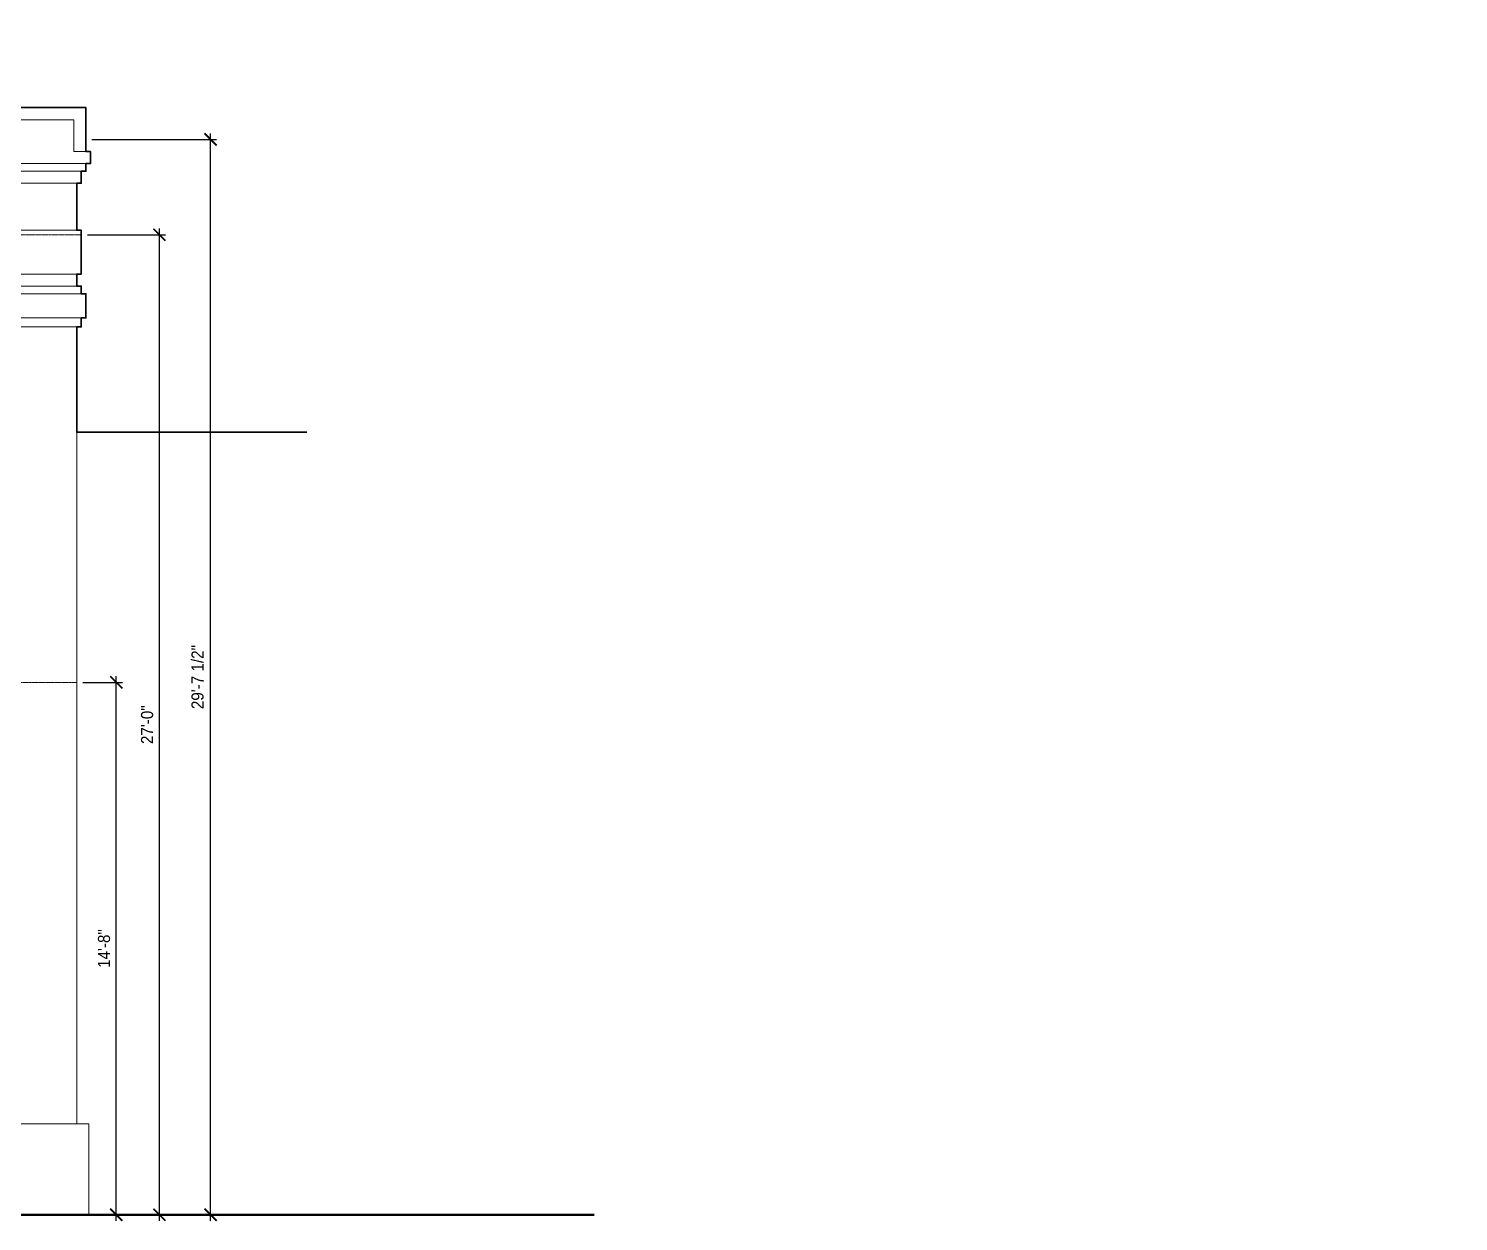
# Model space of a CAD drawing. Header units: inches. Extents: x -5536 to 8590, y -9140 to 228.
# Drawn here: x 2840 to 3312.5, y -2402.2 to -2007.9 of the extents above; entities that cross this region are included whole.
import ezdxf
from ezdxf import colors
from ezdxf.entities.mleader import LeaderData, LeaderLine
from ezdxf.math import Vec2, Vec3

# ---------------------------------------------------------------- set-up
doc = ezdxf.new("R2010")
doc.units = ezdxf.units.IN
doc.header["$LTSCALE"] = 0.125
doc.header["$MEASUREMENT"] = 0
doc.header["$PDMODE"] = 35
doc.header["$PDSIZE"] = -5
doc.linetypes.add('DASHED', pattern=[0.75, 0.5, -0.25])
doc.layers.get('0').update_dxf_attribs({"linetype": 'CONTINUOUS'})
doc.layers.get('Defpoints').update_dxf_attribs({"linetype": 'CONTINUOUS'})
for name, color, linetype, lineweight in [('A-ELEV-1', 4, 'CONTINUOUS', 35), ('A-ELEV-3', 8, 'CONTINUOUS', 15), ('A-ELEV-BYND', 9, 'DASHED', 9), ('A-ELEV-CUT', 3, 'CONTINUOUS', 50), ('A-NOTE-REF', 8, 'CONTINUOUS', 15)]:
    doc.layers.add(name, color=color, linetype=linetype, lineweight=lineweight)
doc.layers.add('A-note-dim-1_4', color=8, linetype='CONTINUOUS')
doc.styles.add('1_4SM', font='swisse.ttf', dxfattribs={"width": 0.9, "height": 4})
doc.styles.add('ANNOT-SM', font='swisse.ttf', dxfattribs={"width": 0.9, "height": 0.078125})
doc.dimstyles.new('DIM1_4', dxfattribs={"dimtxt": 4, "dimasz": 4, "dimexe": 2, "dimexo": 2, "dimgap": 2, "dimtad": 1, "dimdec": 4, "dimzin": 11, "dimdsep": 46, "dimlunit": 4, "dimtxsty": '1_4SM', "dimblk": 'ARCHTICK', "dimblk1": 'ARCHTICK', "dimblk2": 'ARCHTICK', "dimsah": 1, "dimcen": 4, "dimdle": 2, "dimclrd": 8, "dimclre": 8, "dimclrt": 8, "dimadec": 0, "dimazin": 0, "dimtfac": 4, "dimtdec": 4, "dimtofl": 0, "dimtmove": 2, "dimatfit": 3, "dimfxl": 1, "dimfrac": 2, "dimtzin": 0, "dimarcsym": 0})

# ---------------------------------------------------------------- blocks, each defined once
blk = doc.blocks.new('_ARCHTICK')
at = {"color": 0, "linetype": 'ByBlock', "const_width": 0.15}
blk.add_lwpolyline([(-0.5, -0.5), (0.5, 0.5)], dxfattribs=at)
blk = doc.blocks.new('*D21')
at = {"layer": 'A-note-dim-1_4', "color": 8, "lineweight": -2, "transparency": 16777216}
for p, q in [((2857.9, -2224), (2870.97, -2224)), ((2868.97, -2402), (2868.97, -2222)), ((2861.9, -2400), (2870.97, -2400))]:
    blk.add_line(p, q, dxfattribs=at)
at = {"layer": 'Defpoints', "color": 0, "transparency": 16777216}
for p in [(2855.9, -2224), (2868.97, -2224), (2859.9, -2400)]:
    blk.add_point(p, dxfattribs=at)
at = {"layer": 'A-note-dim-1_4', "color": 8, "lineweight": -2, "transparency": 16777216, "xscale": 4, "yscale": 4, "zscale": 4}
for p, rotation in [((2868.97, -2224), 90), ((2868.97, -2400), 270)]:
    blk.add_blockref('_ARCHTICK', p, dxfattribs=dict(at, rotation=rotation))
at = {"layer": 'A-note-dim-1_4', "color": 8, "transparency": 16777216, "insert": (2864.92, -2312), "char_height": 4, "attachment_point": 5, "rotation": 90, "style": '1_4SM'}
blk.add_mtext('14\'-8" ', dxfattribs=at)
blk = doc.blocks.new('*D22')
at = {"layer": 'A-note-dim-1_4', "color": 8, "lineweight": -2, "transparency": 16777216}
for p, q in [((2883.21, -2402), (2883.21, -2074)), ((2859.4, -2076), (2885.21, -2076)), ((2861.9, -2400), (2885.21, -2400))]:
    blk.add_line(p, q, dxfattribs=at)
at = {"layer": 'Defpoints', "color": 0, "transparency": 16777216}
for p in [(2857.4, -2076), (2883.21, -2076), (2859.9, -2400)]:
    blk.add_point(p, dxfattribs=at)
at = {"layer": 'A-note-dim-1_4', "color": 8, "lineweight": -2, "transparency": 16777216, "xscale": 4, "yscale": 4, "zscale": 4}
for p, rotation in [((2883.21, -2076), 90), ((2883.21, -2400), 270)]:
    blk.add_blockref('_ARCHTICK', p, dxfattribs=dict(at, rotation=rotation))
at = {"layer": 'A-note-dim-1_4', "color": 8, "transparency": 16777216, "insert": (2879.15, -2238), "char_height": 4, "attachment_point": 5, "rotation": 90, "style": '1_4SM'}
blk.add_mtext('27\'-0" ', dxfattribs=at)
blk = doc.blocks.new('*D23')
at = {"layer": 'A-note-dim-1_4', "color": 8, "lineweight": -2, "transparency": 16777216}
for p, q in [((2860.9, -2044.5), (2902.13, -2044.5)), ((2900.13, -2402), (2900.13, -2042.5)), ((2861.9, -2400), (2902.13, -2400))]:
    blk.add_line(p, q, dxfattribs=at)
at = {"layer": 'Defpoints', "color": 0, "transparency": 16777216}
for p in [(2858.9, -2044.5), (2900.13, -2044.5), (2859.9, -2400)]:
    blk.add_point(p, dxfattribs=at)
at = {"layer": 'A-note-dim-1_4', "color": 8, "lineweight": -2, "transparency": 16777216, "xscale": 4, "yscale": 4, "zscale": 4}
for p, rotation in [((2900.13, -2044.5), 90), ((2900.13, -2400), 270)]:
    blk.add_blockref('_ARCHTICK', p, dxfattribs=dict(at, rotation=rotation))
at = {"layer": 'A-note-dim-1_4', "color": 8, "transparency": 16777216, "insert": (2895.82, -2222.25), "char_height": 4, "attachment_point": 5, "rotation": 90, "style": '1_4SM'}
blk.add_mtext('29\'-7 1/2" ', dxfattribs=at)

msp = doc.modelspace()

# ---------------------------------------------------------------- linework, layer by layer
at = {"layer": 'A-ELEV-1'}
msp.add_lwpolyline([(2724.5249, -2034), (2858.9, -2034), (2858.9, -2044.5), (2858.9, -2044.5), (2858.9, -2048.5), (2860.4, -2048.5), (2860.4, -2052.5), (2858.9, -2052.5), (2858.9, -2055), (2857.4, -2055), (2857.4, -2059), (2855.9, -2059), (2855.9, -2074.5), (2857.4, -2074.5), (2857.4, -2089), (2855.9, -2089), (2855.9, -2093), (2857.4, -2093), (2857.4, -2095.5), (2858.9, -2095.5), (2858.9, -2103.5), (2857.4, -2103.5), (2857.4, -2106.5), (2855.9, -2106.5), (2855.9, -2141.28339), (2931.9, -2141.28339)], dxfattribs=at)
at = {"layer": 'A-ELEV-3'}
for p, q in [((2858.9, -2048.5), (2858.9, -2044.5)), ((2860.4, -2052.5), (2860.4, -2048.5)), ((2860.4, -2052.5), (2011.4, -2052.5)), ((2858.9, -2055), (2012.9, -2055)), ((2857.4, -2059), (2857.4, -2055)), ((2858.9, -2055), (2858.9, -2052.5)), ((2857.4, -2059), (2014.4, -2059)), ((2855.9, -2074.5), (2855.9, -2059)), ((2857.4, -2074.5), (2014.4, -2074.5)), ((2857.4, -2089), (2857.4, -2074.5)), ((2857.4, -2089), (2014.4, -2089)), ((2857.4, -2093), (2014.4, -2093)), ((2855.9, -2093), (2855.9, -2089)), ((2857.4, -2095.5), (2857.4, -2093)), ((2858.9, -2095.5), (2012.9, -2095.5)), ((2858.9, -2103.5), (2858.9, -2095.5)), ((2858.9, -2103.5), (2012.9, -2103.5)), ((2857.4, -2106.5), (2791.5249, -2106.5)), ((2855.9, -2370), (2855.9, -2106.5)), ((2857.4, -2106.5), (2857.4, -2103.5)), ((2855.9, -2141.28339), (2931.9, -2141.28339)), ((2734.8998, -2370), (2859.9, -2370)), ((2859.9, -2400), (2859.9, -2370))]:
    msp.add_line(p, q, dxfattribs=at)
msp.add_lwpolyline([(2012.9, -2048.5), (2016.9, -2048.5), (2016.9, -2038), (2113.2747, -2038), (2113.2747, -2048.5), (2231.0249, -2048.5), (2231.0249, -2038), (2316.0249, -2038), (2316.0249, -2048.5), (2525.7747, -2048.5), (2525.7747, -2038), (2610.7747, -2038), (2610.7747, -2048.5), (2728.5249, -2048.5), (2728.5249, -2038), (2854.9, -2038), (2854.9, -2048.5), (2858.9, -2048.5)], dxfattribs=at)
at = {"layer": 'A-ELEV-BYND'}
for p, q in [((2857.4, -2076), (2014.4, -2076)), ((2855.9, -2224), (2015.9, -2224))]:
    msp.add_line(p, q, dxfattribs=at)
at = {"layer": 'A-ELEV-CUT'}
msp.add_line((1969.475, -2400), (3026.925, -2400), dxfattribs=at)

# ---------------------------------------------------------------- dimensions: what is measured, and where the dimension line sits
at = {"layer": 'A-note-dim-1_4'}
for base, p2, picture, middle in [((2900.12777, -2044.5), (2858.9, -2044.5), '*D23', (2895.8181, -2222.25)), ((2883.20606, -2076), (2857.4, -2076), '*D22', (2879.15333, -2238)), ((2868.97116, -2224), (2855.9, -2224), '*D21', (2864.91843, -2312))]:
    dim = msp.add_linear_dim(base=base, p1=(2859.9, -2400), p2=p2, angle=90, dimstyle='DIM1_4', override={"dimpost": ' '}, dxfattribs=at)
    dim.commit()
    dim.dimension.update_dxf_attribs({"geometry": picture, "text_midpoint": middle})

# ---------------------------------------------------------------- leaders
at = {"layer": 'A-NOTE-REF', "color": 8}
ml = msp.add_multileader_mtext('Standard', dxfattribs=at)
ml.set_content('ROOF LINE BEYOND', color=8, style='ANNOT-SM')
ml.set_leader_properties()
ml.build(insert=Vec2(0, 0))
ml.multileader.update_dxf_attribs({"dogleg_length": 0.09375, "arrow_head_size": 4.5, "scale": 48})
ctx = ml.context
ctx.base_point, ctx.scale, ctx.char_height, ctx.arrow_head_size, ctx.landing_gap_size, ctx.plane_origin = Vec3(3839.30768, -2009.83668), 48, 3.75, 4.5, 3, Vec3(3916.55204, -2041)
ctx.text_align_type = 2
notes = []
notes.append((ctx, [(0, (1, 1, 0), (3901.28384, -2009.83668), (-1, 0), 4.5, [(0, [(3916.55204, -2076)], 0, [])])]))
ctx.mtext.insert, ctx.mtext.width, ctx.mtext.alignment, ctx.mtext.flow_direction = Vec3(3893.78384, -2007.91224), 127.1873738, 3, 5
ml = msp.add_multileader_mtext('Standard', dxfattribs=at)
ml.set_content('MTL GUARD RAIL AT LOCATIONS OF PARAPET LOWER THAN 42" H. NOT VISIBLE FROM STREET ', color=8, style='ANNOT-SM')
ml.set_leader_properties()
ml.build(insert=Vec2(0, 0))
ml.multileader.update_dxf_attribs({"dogleg_length": 0.09375, "arrow_head_size": 4.5, "scale": 48})
ctx = ml.context
ctx.base_point, ctx.scale, ctx.char_height, ctx.arrow_head_size, ctx.landing_gap_size, ctx.plane_origin = Vec3(4124.08036, -2009.83668), 48, 3.75, 4.5, 3, Vec3(4273.21518, -2041)
ctx.text_align_type = 2
notes.append((ctx, [(0, (1, 1, 0), (4257.94699, -2009.83668), (-1, 0), 4.5, [(0, [(4273.21518, -2025.25)], 0, [])])]))
ctx.mtext.insert, ctx.mtext.width, ctx.mtext.alignment, ctx.mtext.flow_direction = Vec3(4250.44699, -2007.91224), 127.1873738, 3, 5
for ctx, leaders in notes:
    for number, flags, end, landing, length, lines in leaders:
        leader = LeaderData()
        leader.index, (leader.has_last_leader_line, leader.has_dogleg_vector, leader.attachment_direction) = number, flags
        leader.last_leader_point, leader.dogleg_vector, leader.dogleg_length = Vec3(end), Vec3(landing), length
        for number, points, colour, breaks in lines:
            line = LeaderLine()
            line.index, line.vertices, line.color, line.breaks = number, Vec3.list(points), colors.encode_raw_color(colour), breaks
            leader.lines.append(line)
        ctx.leaders.append(leader)

doc.saveas('drawing.dxf')
